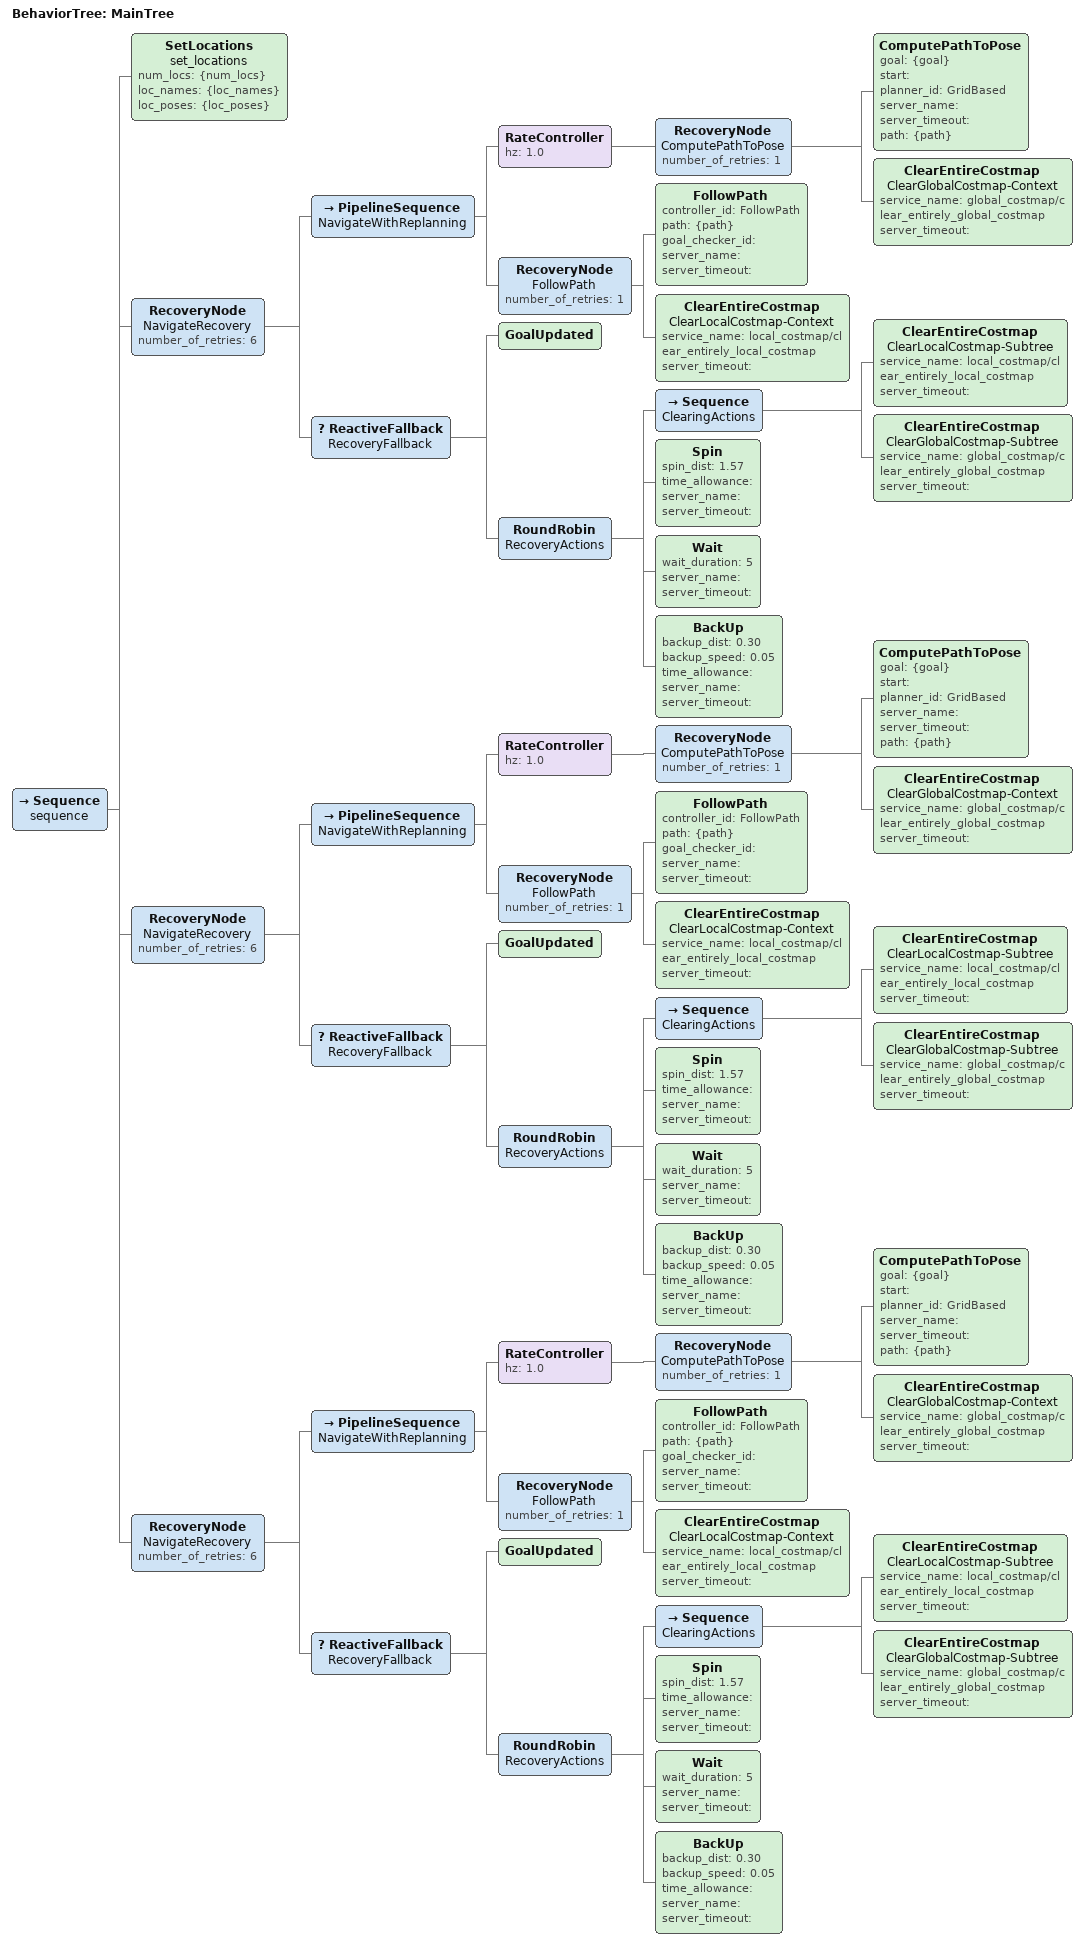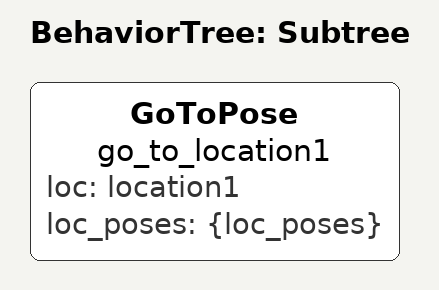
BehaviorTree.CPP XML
<?xml version="1.0" encoding="UTF-8"?>
<root BTCPP_format="4">
  <BehaviorTree ID="MainTree">
    <Sequence name="sequence">
      <SetLocations name="set_locations"
                    num_locs="{num_locs}"
                    loc_names="{loc_names}"
                    loc_poses="{loc_poses}"/>
      <RecoveryNode name="NavigateRecovery"
                    number_of_retries="6">
        <PipelineSequence name="NavigateWithReplanning">
          <RateController hz="1.0">
            <RecoveryNode name="ComputePathToPose"
                          number_of_retries="1">
              <ComputePathToPose goal="{goal}"
                                 start=""
                                 planner_id="GridBased"
                                 server_name=""
                                 server_timeout=""
                                 path="{path}"/>
              <ClearEntireCostmap name="ClearGlobalCostmap-Context"
                                  service_name="global_costmap/clear_entirely_global_costmap"
                                  server_timeout=""/>
            </RecoveryNode>
          </RateController>
          <RecoveryNode name="FollowPath"
                        number_of_retries="1">
            <FollowPath controller_id="FollowPath"
                        path="{path}"
                        goal_checker_id=""
                        server_name=""
                        server_timeout=""/>
            <ClearEntireCostmap name="ClearLocalCostmap-Context"
                                service_name="local_costmap/clear_entirely_local_costmap"
                                server_timeout=""/>
          </RecoveryNode>
        </PipelineSequence>
        <ReactiveFallback name="RecoveryFallback">
          <GoalUpdated/>
          <RoundRobin name="RecoveryActions">
            <Sequence name="ClearingActions">
              <ClearEntireCostmap name="ClearLocalCostmap-Subtree"
                                  service_name="local_costmap/clear_entirely_local_costmap"
                                  server_timeout=""/>
              <ClearEntireCostmap name="ClearGlobalCostmap-Subtree"
                                  service_name="global_costmap/clear_entirely_global_costmap"
                                  server_timeout=""/>
            </Sequence>
            <Spin spin_dist="1.57"
                  time_allowance=""
                  server_name=""
                  server_timeout=""/>
            <Wait wait_duration="5"
                  server_name=""
                  server_timeout=""/>
            <BackUp backup_dist="0.30"
                    backup_speed="0.05"
                    time_allowance=""
                    server_name=""
                    server_timeout=""/>
          </RoundRobin>
        </ReactiveFallback>
      </RecoveryNode>
      <RecoveryNode name="NavigateRecovery"
                    number_of_retries="6">
        <PipelineSequence name="NavigateWithReplanning">
          <RateController hz="1.0">
            <RecoveryNode name="ComputePathToPose"
                          number_of_retries="1">
              <ComputePathToPose goal="{goal}"
                                 start=""
                                 planner_id="GridBased"
                                 server_name=""
                                 server_timeout=""
                                 path="{path}"/>
              <ClearEntireCostmap name="ClearGlobalCostmap-Context"
                                  service_name="global_costmap/clear_entirely_global_costmap"
                                  server_timeout=""/>
            </RecoveryNode>
          </RateController>
          <RecoveryNode name="FollowPath"
                        number_of_retries="1">
            <FollowPath controller_id="FollowPath"
                        path="{path}"
                        goal_checker_id=""
                        server_name=""
                        server_timeout=""/>
            <ClearEntireCostmap name="ClearLocalCostmap-Context"
                                service_name="local_costmap/clear_entirely_local_costmap"
                                server_timeout=""/>
          </RecoveryNode>
        </PipelineSequence>
        <ReactiveFallback name="RecoveryFallback">
          <GoalUpdated/>
          <RoundRobin name="RecoveryActions">
            <Sequence name="ClearingActions">
              <ClearEntireCostmap name="ClearLocalCostmap-Subtree"
                                  service_name="local_costmap/clear_entirely_local_costmap"
                                  server_timeout=""/>
              <ClearEntireCostmap name="ClearGlobalCostmap-Subtree"
                                  service_name="global_costmap/clear_entirely_global_costmap"
                                  server_timeout=""/>
            </Sequence>
            <Spin spin_dist="1.57"
                  time_allowance=""
                  server_name=""
                  server_timeout=""/>
            <Wait wait_duration="5"
                  server_name=""
                  server_timeout=""/>
            <BackUp backup_dist="0.30"
                    backup_speed="0.05"
                    time_allowance=""
                    server_name=""
                    server_timeout=""/>
          </RoundRobin>
        </ReactiveFallback>
      </RecoveryNode>
      <RecoveryNode name="NavigateRecovery"
                    number_of_retries="6">
        <PipelineSequence name="NavigateWithReplanning">
          <RateController hz="1.0">
            <RecoveryNode name="ComputePathToPose"
                          number_of_retries="1">
              <ComputePathToPose goal="{goal}"
                                 start=""
                                 planner_id="GridBased"
                                 server_name=""
                                 server_timeout=""
                                 path="{path}"/>
              <ClearEntireCostmap name="ClearGlobalCostmap-Context"
                                  service_name="global_costmap/clear_entirely_global_costmap"
                                  server_timeout=""/>
            </RecoveryNode>
          </RateController>
          <RecoveryNode name="FollowPath"
                        number_of_retries="1">
            <FollowPath controller_id="FollowPath"
                        path="{path}"
                        goal_checker_id=""
                        server_name=""
                        server_timeout=""/>
            <ClearEntireCostmap name="ClearLocalCostmap-Context"
                                service_name="local_costmap/clear_entirely_local_costmap"
                                server_timeout=""/>
          </RecoveryNode>
        </PipelineSequence>
        <ReactiveFallback name="RecoveryFallback">
          <GoalUpdated/>
          <RoundRobin name="RecoveryActions">
            <Sequence name="ClearingActions">
              <ClearEntireCostmap name="ClearLocalCostmap-Subtree"
                                  service_name="local_costmap/clear_entirely_local_costmap"
                                  server_timeout=""/>
              <ClearEntireCostmap name="ClearGlobalCostmap-Subtree"
                                  service_name="global_costmap/clear_entirely_global_costmap"
                                  server_timeout=""/>
            </Sequence>
            <Spin spin_dist="1.57"
                  time_allowance=""
                  server_name=""
                  server_timeout=""/>
            <Wait wait_duration="5"
                  server_name=""
                  server_timeout=""/>
            <BackUp backup_dist="0.30"
                    backup_speed="0.05"
                    time_allowance=""
                    server_name=""
                    server_timeout=""/>
          </RoundRobin>
        </ReactiveFallback>
      </RecoveryNode>
    </Sequence>
  </BehaviorTree>

  <BehaviorTree ID="Subtree">
    <GoToPose name="go_to_location1"
              loc="location1"
              loc_poses="{loc_poses}"/>
  </BehaviorTree>

</root>
